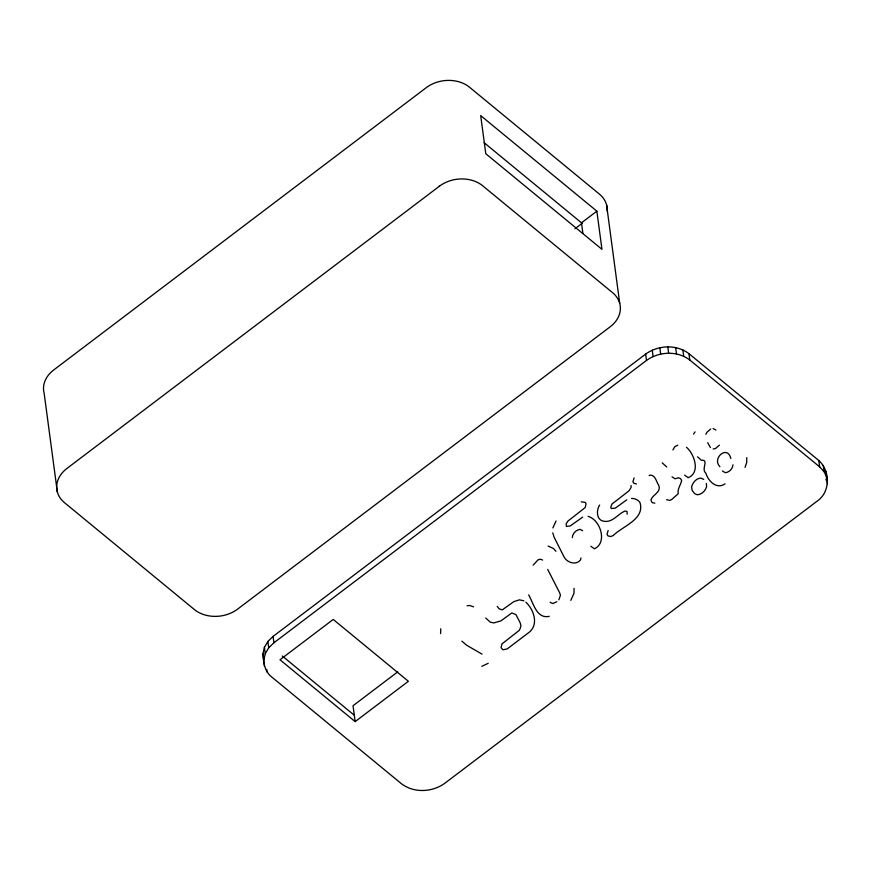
<?xml version="1.0" encoding="UTF-8"?>
<svg xmlns="http://www.w3.org/2000/svg" width="871" height="871" viewBox="0 0 871 871"><rect width="100%" height="100%" fill="white"/><g stroke="black" fill="none" stroke-linecap="round" stroke-linejoin="round"><path stroke-width="1.31" d="M746.774 457.634L746.697 462.566L745.032 467.346M574.076 588.284L573.989 593.336L570.799 600.38M440.584 633.642L440.78 628.742M482.033 654.143L466.736 645.28L461.88 641.165M572.323 537.625C572.41 533.52 576.101 529.818 580.13 529.372L582.634 530.711M732.979 464.831C732.794 468.772 729.19 472.376 725.293 472.724L722.451 470.982M627.164 514.238L627.022 511.473L625.138 511.005C618.007 513.792 612.944 522.502 604.311 521.348C596.319 520.401 596.069 510.548 599.629 505.071M580.979 557.952L580.554 559.813C576.373 565.529 567.554 562.851 564.343 557.451L554.141 537.255L552.78 532.878M262.955 653.577L264.425 647.316L267.876 641.459L273.08 636.407L645.651 354.083C658.138 345.068 676.495 344.132 688.961 353.67L818.784 460.487C830.259 470.732 830.575 491.919 817.325 500.999L444.754 783.323C432.277 792.338 413.91 793.274 401.444 783.737L271.621 676.919C264.359 671.323 263.445 662.036 262.955 653.577L264.425 666.173M263.804 659.924L265.274 653.664L268.725 647.817L273.93 642.765L646.5 360.442C658.988 351.416 677.344 350.49 689.81 360.028L819.633 466.845L824.162 471.799L826.829 477.591M826.013 479.986L826.601 477.482L825.98 471.233M672.902 449.969L674.785 446.703L677.78 445.179M552.856 527.946L556.046 521M608.143 530.439L607.043 534.293L607.882 535.828L610.44 536.547L613.097 535.665C622.134 526.324 645.237 519.421 639.967 502.513C638.095 499.791 634.785 498.31 631.519 498.419M705.88 434.291L706.914 432.288L710.682 429.022M634.11 477.907L632.912 481.63L633.783 483.187L636.407 483.96M558.855 599.836L560.445 595.274L559.705 592.901L547.707 569.438M533.172 565.105L538.158 559.759L540.51 559.226L542.622 560.064M693.566 434.096L695.058 431.885M719.413 445.135L715.581 448.478L713.175 449.022M582.895 233.33L581.49 222.813L596.853 211.163L480.694 115.593L485.778 153.732L601.948 249.313L596.853 211.163M574.925 228.812L582.503 223.063M397.742 671.846L353.038 705.728L355.161 721.613L408.379 681.285L333.223 619.444L279.994 659.772L355.161 721.613M556.863 601.763L552.617 603.57L550.113 602.231M488.206 663.31L481.794 666.337M725.042 483.841C716.681 489.763 708.199 481.119 705.891 473.193C700.687 469.338 709.582 459.376 701.34 460.247L697.595 456.807M582.688 517.145L570.233 525.932L566.368 526.476L566.194 523.743L567.892 521.108L585.214 507.543L586.052 503.83L585.203 502.349L581.284 501.827M626.837 499.812L615.253 508.163L611.257 508.49L610.723 507.27L611.986 504.037L629.004 490.819L631.116 487.433L631.094 485.55M649.124 475.566L650.256 475.076C655.667 475.228 656.19 481.794 658.726 485.278C661.557 492.257 652.662 494.467 650.898 499.987L652.129 502.621L654.84 503.166M549.253 616.341C536.547 619.227 533.335 602.732 528.664 594.882M467.128 605.737L469.85 605.508L473.595 606.847M548.088 546.084L553.39 548.436L555.948 551.267M588.088 516.351C600.511 519.824 607.697 542.785 594.425 548.784L590.843 546.259M523.874 600.816L519.432 599.847L513.825 601.643L502.229 609.896L499.061 608.764L497.232 606.358M713.12 428.51L715.897 430.056M703.735 479.431L701.068 478.146C696.354 477.983 692.674 482.719 691.585 486.9L692.14 490.438L694.666 493.661L697.268 494.772C701.71 494.608 705.379 490.819 706.599 486.726L706.337 483.481M666.609 499.66L669.701 500.455L671.802 499.41L678.171 493.813C677.377 488.479 680.719 485.103 681.677 480.498L680.501 478.625L678.433 477.765L675.003 478.8L672.02 476.829M484.167 142.735L581.49 222.813M662.2 462.849L666.761 466.965M282.28 655.994L354.312 715.254M525.888 602.177C533.683 609.504 538.986 624.202 529.285 632.194L507.26 648.873L503.035 649.81L501.01 647.708L502.001 643.887L519.138 630.462L520.031 628.916L520.945 625.846L520.227 622.928L515.948 614.588L511.8 612.966L500.912 620.892L493.803 622.928L490.275 622.134L485.713 618.018M686.533 447.335C694.535 454.107 700.622 472.833 688.199 477.678L684.639 475.174M710.475 447.585L707.666 442.686M730.845 458.505C727.59 444.515 711.596 458.244 719.882 466.649M826.601 477.482L827.45 483.841M823.313 465.441L824.162 471.799M818.784 460.487L819.633 466.845M688.961 353.67L689.81 360.028M682.875 349.892L683.724 356.25M675.656 347.551L676.506 353.909M667.785 346.8L668.634 353.158M659.804 347.703L660.654 354.062M652.259 350.186L653.098 356.544M645.651 354.083L646.5 360.442M606.575 204.827L619.717 303.369M273.08 636.407L273.93 642.765M267.876 641.459L268.725 647.817M264.425 647.316L265.274 653.664M266.755 669.418L267.092 671.966M57.323 491.941L44.171 393.409A30.768 24.018 -7.6 0 1 53.675 370.001L426.246 87.677A30.768 24.018 -7.6 0 1 469.556 87.263L599.379 194.081A30.768 24.018 -7.6 0 1 607.196 211.076M439.398 186.22L66.827 468.544A30.768 24.018 -7.6 0 0 64.508 502.687L194.342 609.515A30.768 24.018 -7.6 0 0 237.652 609.09L610.212 326.767A30.768 24.018 -7.6 0 0 612.531 292.623L482.697 185.795A30.768 24.018 -7.6 0 0 439.398 186.22"/></g></svg>
